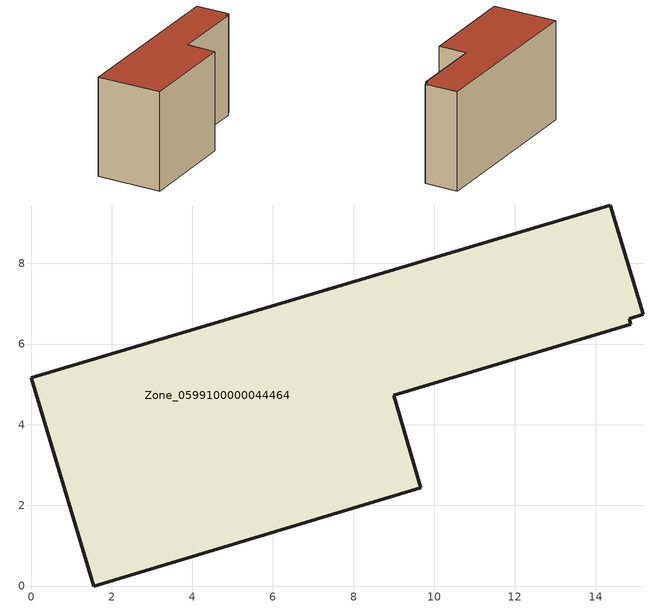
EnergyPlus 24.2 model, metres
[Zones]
Zone_0599100000044464
 floor ground (C_G): 9.67,2.44 1.55,0 0,5.16 14.37,9.45 15.19,6.74 14.83,6.63 14.87,6.49 8.99,4.73 z0
 wall outside (C_F): 14.37,9.45 0,5.16 1.55,0 9.67,2.44 8.99,4.73 14.87,6.49 14.83,6.63 15.19,6.74 14.37,9.45 z0:8.32
 roof outside (C_R): 14.87,6.49 14.83,6.63 15.19,6.74 14.37,9.45 0,5.16 1.55,0 9.67,2.44 8.99,4.73 z8.32
[BUILDING]
Pand.0599100000044464: North Axis=0; Terrain=City; Loads Convergence Tolerance Value=0.04; Temperature Convergence Tolerance Value=0.4; Solar Distribution=FullExterior; Maximum Number of Warmup Days=25; Minimum Number of Warmup Days=1
[Site:Location]
Rotterdam.The.Hague.AP_ZH_NLD Design_Conditions: Latitude=51.96; Longitude=4.45; Time Zone=1; Elevation=-4.5
[SITE:GROUNDTEMPERATURE:BUILDINGSURFACE]
18, 18, 18, 18, 18, 18, 18, 18, 18, 18, 18, 18
[MATERIAL] Thermal Absorptance=0.9; Solar Absorptance=0.7; Visible Absorptance=0.7
Name | Roughness | Thickness | Conductivity | Density | Specific Heat
G.TI.1975-1991 | MediumSmooth | 0.15 | 0.288461 | 540 | 1210
F.TI.1975-1991 | Rough | 0.3 | 0.230769 | 1920 | 840
R.TI.1975-1991 | MediumRough | 0.2 | 0.153846 | 1500 | 1000
[CONSTRUCTION]
C_G: G.TI.1975-1991
C_F: F.TI.1975-1991
C_R: R.TI.1975-1991
[ZONE]
Zone_0599100000044464: Type=1; Multiplier=1; Ceiling Height=Autocalculate; Volume=Autocalculate; Floor Area=autocalculate; Part of Total Floor Area=Yes
[ZONEINFILTRATION:DESIGNFLOWRATE]
Infil_Zone_0599100000044464: Zone or ZoneList or Space or SpaceList=Zone_0599100000044464; Schedule=AlwaysOn; Design Flow Rate Calculation Method=Flow/Area; Flow Rate per Floor Area=0.003; Constant Term Coefficient=1; Temperature Term Coefficient=0; Velocity Term Coefficient=0; Velocity Squared Term Coefficient=0
[HVACTEMPLATE:ZONE:IDEALLOADSAIRSYSTEM]
Zone_0599100000044464: Maximum Heating Supply Air Temperature=50; Minimum Cooling Supply Air Temperature=13; Maximum Heating Supply Air Humidity Ratio=0.0156; Minimum Cooling Supply Air Humidity Ratio=0.0077; Heating Limit=NoLimit; Cooling Limit=NoLimit; Dehumidification Control Type=ConstantSensibleHeatRatio; Cooling Sensible Heat Ratio=0.7; Dehumidification Setpoint=60; Humidification Control Type=None; Humidification Setpoint=30; Outdoor Air Method=None; Outdoor Air Flow Rate per Person=0.00944; Outdoor Air Flow Rate per Zone Floor Area=0; Outdoor Air Flow Rate per Zone=0; Demand Controlled Ventilation Type=None; Outdoor Air Economizer Type=NoEconomizer; Heat Recovery Type=None; Sensible Heat Recovery Effectiveness=0.7; Latent Heat Recovery Effectiveness=0.65
[ZONECONTROL:THERMOSTAT]
ThermostatControl_Zone_0599100000044464: Zone or ZoneList=Zone_0599100000044464; Control Type Schedule=DualSetpointControlType; Control 1=Thermostat_Zone_0599100000044464; Temperature Difference Between Cutout And Setpoint=0
[THERMOSTATSETPOINT:DUALSETPOINT]
Thermostat_Zone_0599100000044464: Heating Setpoint Temperature Schedule=HeatingSetpoint_Zone_0599100000044464; Cooling Setpoint Temperature Schedule=CoolingSetpoint_Zone_0599100000044464
[SCHEDULE:COMPACT]
HeatingSetpoint_Zone_0599100000044464: Through: 12/31, For: AllDays, Until: 24:00, 21
CoolingSetpoint_Zone_0599100000044464: Through: 12/31, For: AllDays, Until: 24:00, 24
DualSetpointControlType: Through: 12/31, For: AllDays, Until: 24:00, 4
AlwaysOn: Through: 12/31, For: AllDays, Until: 24:00, 1
